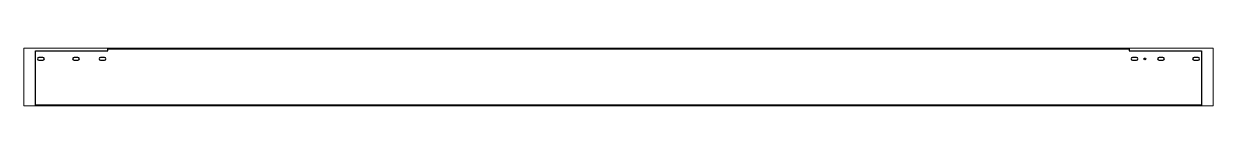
# Paper-space layout 'Layout1' of a CAD drawing. Header units: millimetres. Extents: x 0 to 257, y 91 to 104.
# The model-space entities are those that its viewports show. They can reach past a viewport. Long polylines and large blocks are cut down to what shows.
import ezdxf

# ---------------------------------------------------------------- set-up
doc = ezdxf.new("R2010")
doc.units = ezdxf.units.MM
doc.header["$LTSCALE"] = 25
doc.layers.add('3_Pezzi', color=7, linetype='Continuous')
doc.layers.add('5_Bulloni', color=7, linetype='Continuous')

# ---------------------------------------------------------------- blocks, each defined once
blk = doc.blocks.new('BL1553344778_00001')
at = {"layer": '5_Bulloni', "color": 4, "linetype": 'Continuous'}
for p, q in [((27.4, 71.8), (12.9, 71.8)), ((12.9, 61.3), (27.4, 61.3)), ((155.6, 71.8), (141.1, 71.8)), ((141.1, 61.3), (155.6, 61.3)), ((252.6, 71.8), (238.1, 71.8)), ((238.1, 61.3), (252.6, 61.3))]:
    blk.add_line(p, q, dxfattribs=at)
for centre, start, end in [((12.9, 66.5), 90, 270), ((27.4, 66.5), 270, 90), ((141.1, 66.5), 90, 270), ((155.6, 66.5), 270, 90), ((238.1, 66.5), 90, 270), ((252.6, 66.5), 270, 90)]:
    blk.add_arc(centre, 5.25, start, end, dxfattribs=at)
blk = doc.blocks.new('BL1553344778_00002')
at = {"layer": '5_Bulloni', "color": 4, "linetype": 'Continuous'}
for p, q in [((4028.2, 71.8), (4013.7, 71.8)), ((4013.7, 61.3), (4028.2, 61.3)), ((4125.2, 71.8), (4110.7, 71.8)), ((4110.7, 61.3), (4125.2, 61.3)), ((4253.4, 71.8), (4238.9, 71.8)), ((4238.9, 61.3), (4253.4, 61.3))]:
    blk.add_line(p, q, dxfattribs=at)
for centre, start, end in [((4013.7, 66.5), 90, 270), ((4028.2, 66.5), 270, 90), ((4110.7, 66.5), 90, 270), ((4125.2, 66.5), 270, 90), ((4238.9, 66.5), 90, 270), ((4253.4, 66.5), 270, 90)]:
    blk.add_arc(centre, 5.25, start, end, dxfattribs=at)
blk = doc.blocks.new('BL1553344778_00003')
at = {"layer": '5_Bulloni', "color": 2, "linetype": 'Continuous'}
blk.add_circle((4058.6, 66.5), 3.25, dxfattribs=at)
blk = doc.blocks.new('BL1553344778_00004')
at = {"layer": '3_Pezzi', "color": 3, "linetype": 'Continuous'}
for p, q in [((0, -103.5), (0, 96.5)), ((0, 96.5), (265.2, 96.5)), ((265.2, 96.5), (265.2, 103.5)), ((265.2, 103.5), (4001.1, 103.5)), ((4001.1, 103.5), (4001.1, 96.5)), ((4001.1, 96.5), (4266.3, 96.5)), ((4266.3, 96.5), (4266.3, -103.5)), ((4266.3, -103.5), (0, -103.5))]:
    blk.add_line(p, q, dxfattribs=at)

msp = doc.modelspace()

# ---------------------------------------------------------------- block references
at = {"layer": '3_Pezzi'}
msp.add_blockref('BL1553344778_00004', (0, 0), dxfattribs=at)
at = {"layer": '5_Bulloni'}
for name in ['BL1553344778_00001', 'BL1553344778_00002', 'BL1553344778_00003']:
    msp.add_blockref(name, (0, 0), dxfattribs=at)

psp = doc.layouts.get("Layout1")

# ---------------------------------------------------------------- viewports
at = {"layer": '0'}
psp.add_viewport(center=(128.5, 97.5), size=(257, 12.46958), view_center_point=(2133.15, 0), view_height=211.14001, dxfattribs=at)

doc.saveas('drawing.dxf')
